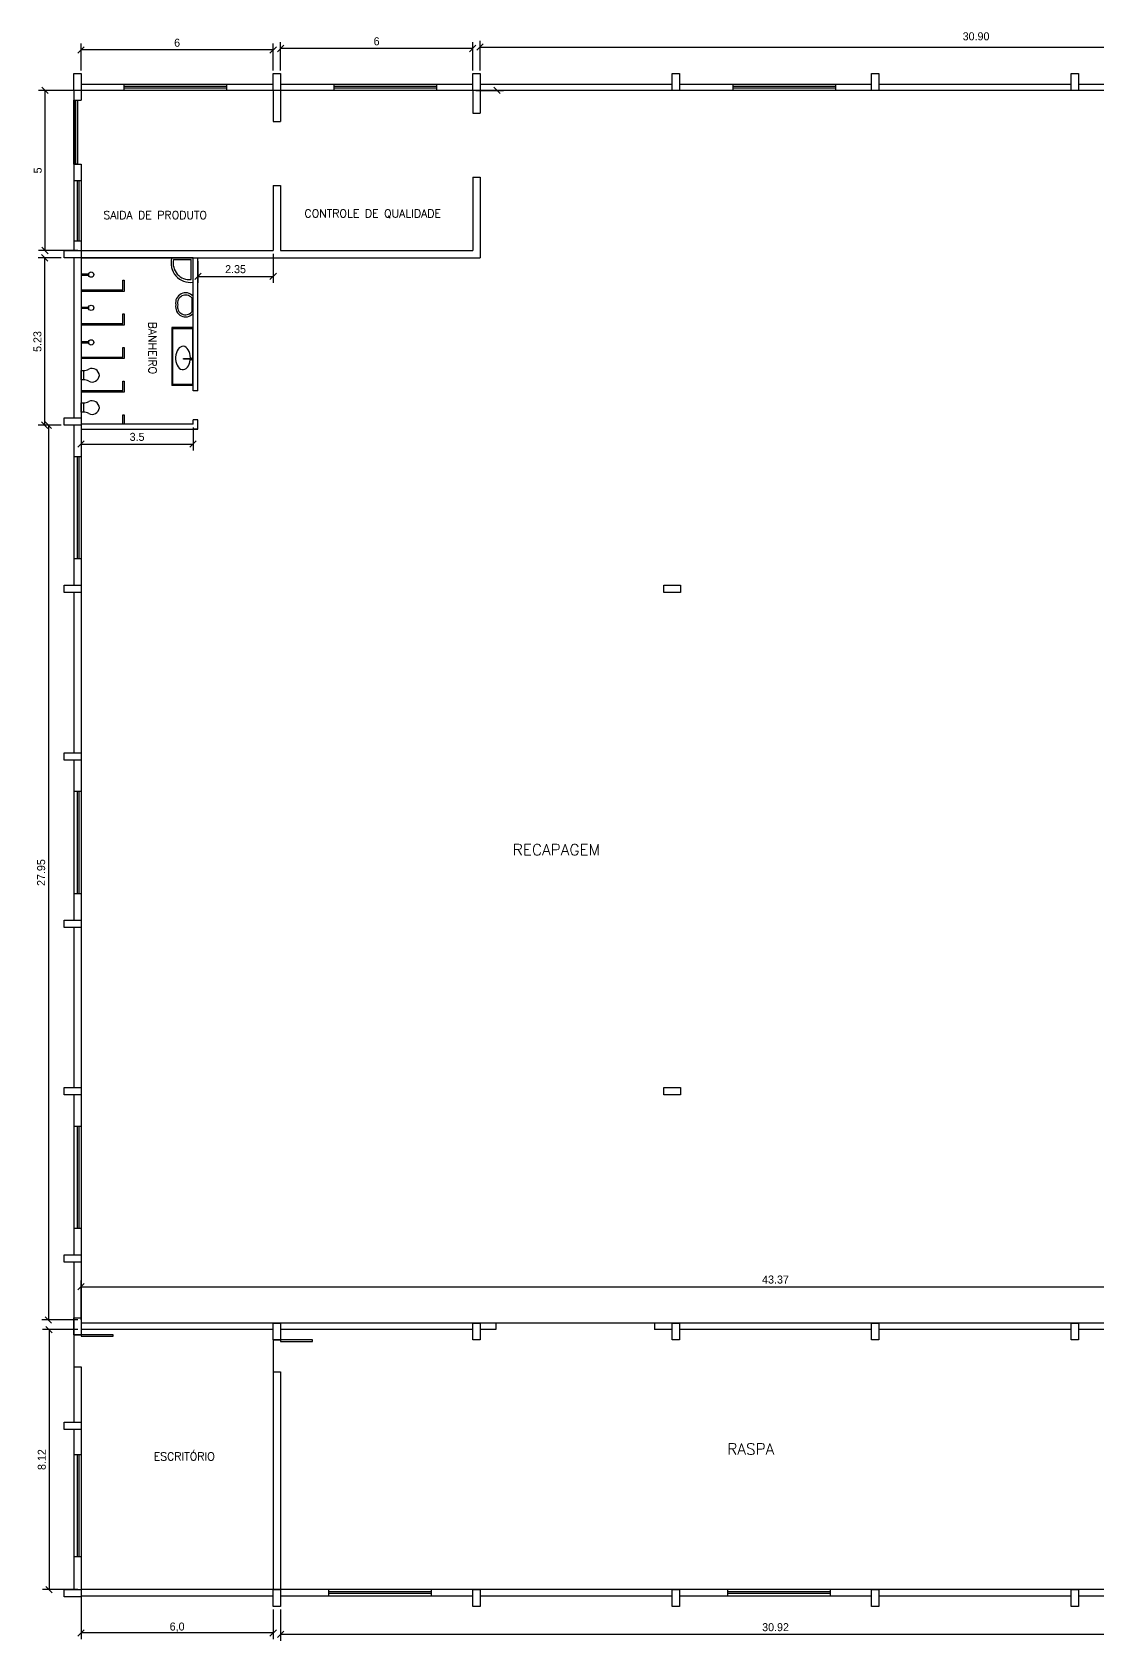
# Model space of a CAD drawing. Extents: x 196 to 487, y -28 to 149.
# Drawn here: x 196.2 to 229.5, y 12.4 to 62.6 of the extents above; entities that cross this region are included whole.
import ezdxf

# ---------------------------------------------------------------- set-up
doc = ezdxf.new("R2010")
doc.units = 0
doc.header["$MEASUREMENT"] = 0
doc.layers.get('0').update_dxf_attribs({"linetype": 'CONTINUOUS'})
doc.layers.get('DEFPOINTS').update_dxf_attribs({"linetype": 'CONTINUOUS'})
for name, color, linetype in [('_ARQ', 5, 'CONTINUOUS'), ('_ARQ-TEXTO', 4, 'CONTINUOUS'), ('_COTAS', 4, 'CONTINUOUS')]:
    doc.layers.add(name, color=color, linetype=linetype)
doc.styles.add('ROMANS', font='romans')
doc.dimstyles.new('LUMINOTECNICO', dxfattribs={"dimscale": 0, "dimtxt": 0.25, "dimasz": 0.2, "dimexe": 0.2, "dimexo": 0.1, "dimgap": 0.1, "dimtad": 1, "dimdsep": 46, "dimtxsty": 'Standard', "dimblk1": 'OBLIQUE', "dimblk2": 'OBLIQUE', "dimsah": 1, "dimcen": 0.2, "dimadec": 1, "dimazin": 0, "dimtfac": 1, "dimtmove": 0, "dimatfit": 3, "dimldrblk": 'OBLIQUE', "dimfxl": 1, "dimtolj": 1, "dimtzin": 0, "dimarcsym": 0})

# ---------------------------------------------------------------- blocks, each defined once
blk = doc.blocks.new('_OBLIQUE')
at = {"color": 0, "linetype": 'ByBlock'}
blk.add_line((-0.5, -0.5), (0.5, 0.5), dxfattribs=at)
blk = doc.blocks.new('*D9')
at = {"layer": '_COTAS', "color": 0, "linetype": 'Continuous', "lineweight": -2, "transparency": 16777216}
for p, q in [((203.997, 13.37), (203.997, 12.395)), ((234.913, 13.37), (234.913, 12.395)), ((234.913, 12.595), (203.997, 12.595))]:
    blk.add_line(p, q, dxfattribs=at)
at = {"layer": 'DEFPOINTS', "color": 0, "linetype": 'Continuous', "transparency": 16777216}
for p in [(203.997, 13.47), (234.913, 13.47), (203.997, 12.595)]:
    blk.add_point(p, dxfattribs=at)
at = {"layer": '_COTAS', "color": 0, "linetype": 'Continuous', "lineweight": -2, "transparency": 16777216, "xscale": 0.2, "yscale": 0.2, "zscale": 0.2, "rotation": 180}
blk.add_blockref('_OBLIQUE', (203.997, 12.595), dxfattribs=at)
at = {"layer": '_COTAS', "color": 0, "linetype": 'Continuous', "lineweight": -2, "transparency": 16777216, "xscale": 0.2, "yscale": 0.2, "zscale": 0.2}
blk.add_blockref('_OBLIQUE', (234.913, 12.595), dxfattribs=at)
at = {"layer": '_COTAS', "color": 0, "linetype": 'Continuous', "transparency": 16777216, "insert": (219.455, 12.82), "char_height": 0.25, "attachment_point": 5}
blk.add_mtext('\\A1;30.92', dxfattribs=at)
blk = doc.blocks.new('*D10')
at = {"layer": '_COTAS', "color": 0, "linetype": 'Continuous', "lineweight": -2, "transparency": 16777216}
for p, q in [((197.767, 22.419), (197.767, 23.655)), ((241.14, 22.443), (241.14, 23.655)), ((197.767, 23.455), (241.14, 23.455))]:
    blk.add_line(p, q, dxfattribs=at)
at = {"layer": 'DEFPOINTS', "color": 0, "linetype": 'Continuous', "transparency": 16777216}
for p in [(241.14, 23.455), (197.767, 22.319), (241.14, 22.343)]:
    blk.add_point(p, dxfattribs=at)
at = {"layer": '_COTAS', "color": 0, "linetype": 'Continuous', "lineweight": -2, "transparency": 16777216, "xscale": 0.2, "yscale": 0.2, "zscale": 0.2, "rotation": 180}
blk.add_blockref('_OBLIQUE', (197.767, 23.455), dxfattribs=at)
at = {"layer": '_COTAS', "color": 0, "linetype": 'Continuous', "lineweight": -2, "transparency": 16777216, "xscale": 0.2, "yscale": 0.2, "zscale": 0.2}
blk.add_blockref('_OBLIQUE', (241.14, 23.455), dxfattribs=at)
at = {"layer": '_COTAS', "color": 0, "linetype": 'Continuous', "transparency": 16777216, "insert": (219.454, 23.68), "char_height": 0.25, "attachment_point": 5}
blk.add_mtext('\\A1;43.37', dxfattribs=at)
blk = doc.blocks.new('*D11')
at = {"layer": '_COTAS', "color": 0, "linetype": 'Continuous', "lineweight": -2, "transparency": 16777216}
for p, q in [((203.997, 61.453), (203.997, 62.337)), ((209.997, 61.453), (209.997, 62.337)), ((209.997, 62.137), (203.997, 62.137))]:
    blk.add_line(p, q, dxfattribs=at)
at = {"layer": 'DEFPOINTS', "color": 0, "linetype": 'Continuous', "transparency": 16777216}
for p in [(203.997, 62.137), (203.997, 61.353), (209.997, 61.353)]:
    blk.add_point(p, dxfattribs=at)
at = {"layer": '_COTAS', "color": 0, "linetype": 'Continuous', "lineweight": -2, "transparency": 16777216, "xscale": 0.2, "yscale": 0.2, "zscale": 0.2, "rotation": 180}
blk.add_blockref('_OBLIQUE', (203.997, 62.137), dxfattribs=at)
at = {"layer": '_COTAS', "color": 0, "linetype": 'Continuous', "lineweight": -2, "transparency": 16777216, "xscale": 0.2, "yscale": 0.2, "zscale": 0.2}
blk.add_blockref('_OBLIQUE', (209.997, 62.137), dxfattribs=at)
at = {"layer": '_COTAS', "color": 0, "linetype": 'Continuous', "transparency": 16777216, "insert": (206.997, 62.362), "char_height": 0.25, "attachment_point": 5}
blk.add_mtext('\\A1;6', dxfattribs=at)
blk = doc.blocks.new('*D12')
at = {"layer": '_COTAS', "color": 0, "linetype": 'Continuous', "lineweight": -2, "transparency": 16777216}
for p, q in [((197.767, 61.453), (197.767, 62.291)), ((203.767, 62.091), (197.767, 62.091)), ((203.767, 61.453), (203.767, 62.291))]:
    blk.add_line(p, q, dxfattribs=at)
at = {"layer": 'DEFPOINTS', "color": 0, "linetype": 'Continuous', "transparency": 16777216}
for p in [(197.767, 62.091), (197.767, 61.353), (203.767, 61.353)]:
    blk.add_point(p, dxfattribs=at)
at = {"layer": '_COTAS', "color": 0, "linetype": 'Continuous', "lineweight": -2, "transparency": 16777216, "xscale": 0.2, "yscale": 0.2, "zscale": 0.2, "rotation": 180}
blk.add_blockref('_OBLIQUE', (197.767, 62.091), dxfattribs=at)
at = {"layer": '_COTAS', "color": 0, "linetype": 'Continuous', "lineweight": -2, "transparency": 16777216, "xscale": 0.2, "yscale": 0.2, "zscale": 0.2}
blk.add_blockref('_OBLIQUE', (203.767, 62.091), dxfattribs=at)
at = {"layer": '_COTAS', "color": 0, "linetype": 'Continuous', "transparency": 16777216, "insert": (200.767, 62.316), "char_height": 0.25, "attachment_point": 5}
blk.add_mtext('\\A1;6', dxfattribs=at)
blk = doc.blocks.new('*D13')
at = {"layer": '_COTAS', "color": 0, "linetype": 'Continuous', "lineweight": -2, "transparency": 16777216}
for p, q in [((197.667, 60.828), (196.439, 60.828)), ((196.639, 60.828), (196.639, 55.828)), ((197.667, 55.828), (196.439, 55.828))]:
    blk.add_line(p, q, dxfattribs=at)
at = {"layer": 'DEFPOINTS', "color": 0, "linetype": 'Continuous', "transparency": 16777216}
for p in [(197.767, 60.828), (196.639, 55.828), (197.767, 55.828)]:
    blk.add_point(p, dxfattribs=at)
at = {"layer": '_COTAS', "color": 0, "linetype": 'Continuous', "lineweight": -2, "transparency": 16777216, "xscale": 0.2, "yscale": 0.2, "zscale": 0.2}
for p, rotation in [((196.639, 60.828), 90), ((196.639, 55.828), 270)]:
    blk.add_blockref('_OBLIQUE', p, dxfattribs=dict(at, rotation=rotation))
at = {"layer": '_COTAS', "color": 0, "linetype": 'Continuous', "transparency": 16777216, "insert": (196.414, 58.328), "char_height": 0.25, "attachment_point": 5, "rotation": 90}
blk.add_mtext('\\A1;5', dxfattribs=at)
blk = doc.blocks.new('*D14')
at = {"layer": '_COTAS', "color": 0, "linetype": 'Continuous', "lineweight": -2, "transparency": 16777216}
for p, q in [((201.267, 50.299), (201.267, 49.579)), ((197.767, 50.149), (197.767, 49.579)), ((197.767, 49.779), (201.267, 49.779))]:
    blk.add_line(p, q, dxfattribs=at)
at = {"layer": 'DEFPOINTS', "color": 0, "linetype": 'Continuous', "transparency": 16777216}
for p in [(201.267, 50.399), (197.767, 50.249), (201.267, 49.779)]:
    blk.add_point(p, dxfattribs=at)
at = {"layer": '_COTAS', "color": 0, "linetype": 'Continuous', "lineweight": -2, "transparency": 16777216, "xscale": 0.2, "yscale": 0.2, "zscale": 0.2, "rotation": 180}
blk.add_blockref('_OBLIQUE', (197.767, 49.779), dxfattribs=at)
at = {"layer": '_COTAS', "color": 0, "linetype": 'Continuous', "lineweight": -2, "transparency": 16777216, "xscale": 0.2, "yscale": 0.2, "zscale": 0.2}
blk.add_blockref('_OBLIQUE', (201.267, 49.779), dxfattribs=at)
at = {"layer": '_COTAS', "color": 0, "linetype": 'Continuous', "transparency": 16777216, "insert": (199.517, 50.004), "char_height": 0.25, "attachment_point": 5}
blk.add_mtext('\\A1;3.5', dxfattribs=at)
blk = doc.blocks.new('*D15')
at = {"layer": '_COTAS', "color": 0, "linetype": 'Continuous', "lineweight": -2, "transparency": 16777216}
for p, q in [((197.143, 55.599), (196.43, 55.599)), ((196.63, 55.599), (196.63, 50.37)), ((197.143, 50.37), (196.43, 50.37))]:
    blk.add_line(p, q, dxfattribs=at)
at = {"layer": 'DEFPOINTS', "color": 0, "linetype": 'Continuous', "transparency": 16777216}
for p in [(197.243, 55.599), (196.63, 50.37), (197.243, 50.37)]:
    blk.add_point(p, dxfattribs=at)
at = {"layer": '_COTAS', "color": 0, "linetype": 'Continuous', "lineweight": -2, "transparency": 16777216, "xscale": 0.2, "yscale": 0.2, "zscale": 0.2}
for p, rotation in [((196.63, 55.599), 90), ((196.63, 50.37), 270)]:
    blk.add_blockref('_OBLIQUE', p, dxfattribs=dict(at, rotation=rotation))
at = {"layer": '_COTAS', "color": 0, "linetype": 'Continuous', "transparency": 16777216, "insert": (196.405, 52.984), "char_height": 0.25, "attachment_point": 5, "rotation": 90}
blk.add_mtext('\\A1;5.23', dxfattribs=at)
blk = doc.blocks.new('*D16')
at = {"layer": '_COTAS', "color": 0, "linetype": 'Continuous', "lineweight": -2, "transparency": 16777216}
for p, q in [((201.417, 55.499), (201.417, 54.818)), ((203.767, 55.728), (203.767, 54.818)), ((201.417, 55.018), (203.767, 55.018))]:
    blk.add_line(p, q, dxfattribs=at)
at = {"layer": 'DEFPOINTS', "color": 0, "linetype": 'Continuous', "transparency": 16777216}
for p in [(203.767, 55.828), (201.417, 55.599), (203.767, 55.018)]:
    blk.add_point(p, dxfattribs=at)
at = {"layer": '_COTAS', "color": 0, "linetype": 'Continuous', "lineweight": -2, "transparency": 16777216, "xscale": 0.2, "yscale": 0.2, "zscale": 0.2, "rotation": 180}
blk.add_blockref('_OBLIQUE', (201.417, 55.018), dxfattribs=at)
at = {"layer": '_COTAS', "color": 0, "linetype": 'Continuous', "lineweight": -2, "transparency": 16777216, "xscale": 0.2, "yscale": 0.2, "zscale": 0.2}
blk.add_blockref('_OBLIQUE', (203.767, 55.018), dxfattribs=at)
at = {"layer": '_COTAS', "color": 0, "linetype": 'Continuous', "transparency": 16777216, "insert": (202.592, 55.243), "char_height": 0.25, "attachment_point": 5}
blk.add_mtext('\\A1;2.35', dxfattribs=at)
blk = doc.blocks.new('*D17')
at = {"layer": '_COTAS', "color": 0, "linetype": 'Continuous', "lineweight": -2, "transparency": 16777216}
for p, q in [((197.143, 50.37), (196.547, 50.37)), ((196.747, 50.37), (196.747, 22.419)), ((197.667, 22.419), (196.547, 22.419))]:
    blk.add_line(p, q, dxfattribs=at)
at = {"layer": 'DEFPOINTS', "color": 0, "linetype": 'Continuous', "transparency": 16777216}
for p in [(197.243, 50.37), (196.747, 22.419), (197.767, 22.419)]:
    blk.add_point(p, dxfattribs=at)
at = {"layer": '_COTAS', "color": 0, "linetype": 'Continuous', "lineweight": -2, "transparency": 16777216, "xscale": 0.2, "yscale": 0.2, "zscale": 0.2}
for p, rotation in [((196.747, 50.37), 90), ((196.747, 22.419), 270)]:
    blk.add_blockref('_OBLIQUE', p, dxfattribs=dict(at, rotation=rotation))
at = {"layer": '_COTAS', "color": 0, "linetype": 'Continuous', "transparency": 16777216, "insert": (196.522, 36.394), "char_height": 0.25, "attachment_point": 5, "rotation": 90}
blk.add_mtext('\\A1;27.95', dxfattribs=at)
blk = doc.blocks.new('*D18')
at = {"layer": '_COTAS', "color": 0, "linetype": 'Continuous', "lineweight": -2, "transparency": 16777216}
for p, q in [((197.667, 22.119), (196.567, 22.119)), ((196.767, 22.119), (196.767, 13.994)), ((197.667, 13.994), (196.567, 13.994))]:
    blk.add_line(p, q, dxfattribs=at)
at = {"layer": 'DEFPOINTS', "color": 0, "linetype": 'Continuous', "transparency": 16777216}
for p in [(197.767, 22.119), (196.767, 13.994), (197.767, 13.994)]:
    blk.add_point(p, dxfattribs=at)
at = {"layer": '_COTAS', "color": 0, "linetype": 'Continuous', "lineweight": -2, "transparency": 16777216, "xscale": 0.2, "yscale": 0.2, "zscale": 0.2}
for p, rotation in [((196.767, 22.119), 90), ((196.767, 13.994), 270)]:
    blk.add_blockref('_OBLIQUE', p, dxfattribs=dict(at, rotation=rotation))
at = {"layer": '_COTAS', "color": 0, "linetype": 'Continuous', "transparency": 16777216, "insert": (196.542, 18.057), "char_height": 0.25, "attachment_point": 5, "rotation": 90}
blk.add_mtext('\\A1;8.12', dxfattribs=at)

msp = doc.modelspace()

# ---------------------------------------------------------------- linework, layer by layer
at = {"layer": '_ARQ', "linetype": 'Continuous'}
for p, q in [((210.226, 61.453), (210.226, 62.381)), ((234.913, 60.828), (197.767, 60.828)), ((197.767, 60.828), (197.767, 60.522)), ((203.767, 60.828), (203.767, 59.855)), ((203.997, 60.828), (203.997, 59.855)), ((209.997, 60.828), (209.997, 60.122)), ((210.097, 60.828), (210.959, 60.828)), ((210.226, 60.828), (210.226, 60.122)), ((197.538, 60.522), (197.767, 60.522)), ((197.578, 58.522), (197.578, 60.522)), ((197.603, 58.522), (197.603, 60.522)), ((203.767, 59.855), (203.997, 59.855)), ((209.997, 60.122), (210.226, 60.122)), ((197.538, 58.522), (197.767, 58.522)), ((197.767, 58.522), (197.767, 21.959)), ((203.767, 57.855), (203.767, 55.828)), ((203.767, 57.855), (203.997, 57.855)), ((203.997, 57.855), (203.997, 55.828)), ((209.997, 58.122), (209.997, 55.828)), ((209.997, 58.122), (210.226, 58.122)), ((210.226, 58.122), (210.226, 55.599)), ((197.767, 55.828), (203.767, 55.828)), ((203.997, 55.828), (209.997, 55.828)), ((197.767, 55.599), (210.226, 55.599)), ((200.655, 55.542), (201.208, 55.542)), ((201.208, 54.92), (201.208, 55.542)), ((201.417, 55.499), (201.417, 54.906)), ((201.222, 54.345), (201.222, 53.907)), ((200.968, 52.453), (201.165, 52.453)), ((200.968, 52.431), (200.968, 52.453)), ((201.164, 52.431), (200.968, 52.431)), ((201.178, 52.442), (201.163, 52.442)), ((201.178, 52.44), (201.163, 52.44)), ((201.178, 52.439), (201.163, 52.439)), ((201.172, 52.465), (201.183, 52.454)), ((201.172, 52.416), (201.183, 52.427)), ((201.173, 52.466), (201.184, 52.455)), ((201.173, 52.415), (201.184, 52.426)), ((201.174, 52.467), (201.185, 52.456)), ((201.174, 52.414), (201.185, 52.425)), ((201.198, 52.461), (201.198, 52.477)), ((201.198, 52.404), (201.198, 52.42)), ((201.199, 52.461), (201.199, 52.477)), ((201.199, 52.404), (201.199, 52.42)), ((201.2, 52.461), (201.2, 52.477)), ((201.2, 52.404), (201.2, 52.42)), ((201.213, 52.455), (201.224, 52.467)), ((201.213, 52.425), (201.224, 52.414)), ((201.214, 52.454), (201.225, 52.466)), ((201.214, 52.426), (201.225, 52.415)), ((201.215, 52.454), (201.226, 52.465)), ((201.215, 52.427), (201.226, 52.415)), ((201.22, 52.442), (201.235, 52.442)), ((201.22, 52.44), (201.235, 52.44)), ((201.22, 52.439), (201.235, 52.439)), ((201.267, 50.399), (201.267, 50.541)), ((201.417, 50.249), (201.417, 50.541)), ((210.724, 22.319), (210.724, 22.119)), ((215.677, 22.319), (215.677, 22.119)), ((197.538, 21.959), (197.767, 21.959)), ((203.767, 21.794), (203.767, 13.994)), ((203.767, 21.794), (203.997, 21.794)), ((197.538, 20.959), (197.767, 20.959)), ((197.767, 20.959), (197.767, 13.994)), ((203.767, 20.794), (203.997, 20.794)), ((203.997, 20.794), (203.997, 13.994)), ((203.767, 13.37), (203.767, 12.443))]:
    msp.add_line(p, q, dxfattribs=at)
at = {"layer": '_ARQ'}
for p, q in [((197.538, 60.828), (197.538, 55.828)), ((197.767, 61.028), (203.767, 61.028)), ((199.111, 60.828), (199.111, 61.031)), ((199.111, 60.966), (202.308, 60.966)), ((199.111, 60.913), (202.308, 60.913)), ((202.311, 61.031), (202.311, 60.828)), ((203.997, 61.028), (209.997, 61.028)), ((205.67, 60.825), (205.67, 61.028)), ((205.67, 60.963), (208.867, 60.963)), ((205.67, 60.91), (208.867, 60.91)), ((208.87, 61.028), (208.87, 60.825)), ((210.226, 61.028), (216.226, 61.028)), ((216.455, 61.028), (222.455, 61.028)), ((218.128, 60.825), (218.128, 61.028)), ((218.128, 60.963), (221.325, 60.963)), ((218.128, 60.91), (221.325, 60.91)), ((221.328, 61.028), (221.328, 60.825)), ((222.684, 61.028), (228.684, 61.028)), ((228.913, 61.028), (234.913, 61.028)), ((197.565, 58.015), (197.767, 58.015)), ((197.649, 58.015), (197.649, 56.124)), ((197.702, 58.015), (197.702, 56.124)), ((197.767, 56.121), (197.565, 56.121)), ((197.538, 55.599), (197.538, 50.599)), ((197.767, 55.599), (197.767, 47.249)), ((201.267, 55.599), (197.767, 55.599)), ((201.267, 51.441), (201.267, 55.599)), ((201.417, 51.441), (201.417, 55.599)), ((197.767, 55.099), (197.997, 55.099)), ((197.997, 55.049), (197.773, 55.049)), ((197.997, 55.099), (197.997, 55.049)), ((199.067, 54.599), (199.067, 54.899)), ((199.067, 54.899), (199.117, 54.899)), ((199.117, 54.899), (199.117, 54.549)), ((197.767, 54.599), (199.067, 54.599)), ((199.117, 54.549), (197.767, 54.549)), ((197.767, 54.061), (197.997, 54.061)), ((197.997, 54.011), (197.773, 54.011)), ((197.997, 54.061), (197.997, 54.011)), ((199.067, 53.849), (199.117, 53.849)), ((199.067, 53.549), (199.067, 53.849)), ((199.117, 53.849), (199.117, 53.499)), ((197.767, 53.549), (199.067, 53.549)), ((199.117, 53.499), (197.767, 53.499)), ((200.607, 53.424), (200.607, 51.607)), ((201.267, 53.424), (200.607, 53.424)), ((197.767, 52.981), (197.997, 52.981)), ((197.997, 52.931), (197.773, 52.931)), ((197.997, 52.981), (197.997, 52.931)), ((199.067, 52.799), (199.117, 52.799)), ((199.067, 52.499), (199.067, 52.799)), ((199.117, 52.799), (199.117, 52.449)), ((197.767, 52.499), (199.067, 52.499)), ((199.117, 52.449), (197.767, 52.449)), ((197.767, 51.449), (199.067, 51.449)), ((199.117, 51.399), (197.767, 51.399)), ((199.067, 51.449), (199.067, 51.749)), ((199.067, 51.749), (199.117, 51.749)), ((199.117, 51.749), (199.117, 51.399)), ((201.267, 51.607), (200.607, 51.607)), ((201.417, 51.441), (201.267, 51.441)), ((197.538, 50.37), (197.538, 45.37)), ((201.267, 50.399), (197.767, 50.399)), ((199.067, 50.699), (199.117, 50.699)), ((199.067, 50.399), (199.067, 50.699)), ((199.117, 50.699), (199.117, 50.399)), ((201.417, 50.541), (201.267, 50.541)), ((197.767, 50.249), (201.417, 50.249)), ((201.417, 50.249), (201.267, 50.249)), ((197.565, 49.393), (197.767, 49.393)), ((197.649, 49.393), (197.649, 46.196)), ((197.702, 49.393), (197.702, 46.196)), ((197.767, 46.193), (197.565, 46.193)), ((197.538, 45.14), (197.538, 40.14)), ((197.538, 39.911), (197.538, 34.911)), ((197.565, 38.935), (197.767, 38.935)), ((197.649, 38.935), (197.649, 35.737)), ((197.702, 38.935), (197.702, 35.737)), ((197.767, 35.735), (197.565, 35.735)), ((197.538, 34.682), (197.538, 29.682)), ((197.538, 29.453), (197.538, 24.453)), ((197.565, 28.476), (197.767, 28.476)), ((197.649, 28.476), (197.649, 25.279)), ((197.702, 28.476), (197.702, 25.279)), ((197.767, 25.276), (197.565, 25.276)), ((197.538, 24.224), (197.538, 19.224)), ((241.14, 22.319), (197.767, 22.319)), ((203.767, 22.119), (197.767, 22.119)), ((209.997, 22.119), (203.997, 22.119)), ((210.724, 22.119), (210.226, 22.119)), ((216.226, 22.119), (215.677, 22.119)), ((222.455, 22.119), (216.455, 22.119)), ((228.684, 22.119), (222.684, 22.119)), ((234.913, 22.119), (228.913, 22.119)), ((197.538, 18.994), (197.538, 13.994)), ((197.565, 18.215), (197.767, 18.215)), ((197.649, 18.215), (197.649, 15.018)), ((197.702, 18.215), (197.702, 15.018)), ((197.767, 15.015), (197.565, 15.015)), ((250.943, 13.994), (197.767, 13.994)), ((203.767, 13.794), (197.767, 13.794)), ((209.997, 13.794), (203.997, 13.794)), ((205.502, 13.794), (205.502, 13.997)), ((205.502, 13.932), (208.7, 13.932)), ((205.502, 13.879), (208.7, 13.879)), ((208.702, 13.997), (208.702, 13.794)), ((216.226, 13.794), (210.226, 13.794)), ((222.455, 13.794), (216.455, 13.794)), ((217.961, 13.794), (217.961, 13.997)), ((217.961, 13.932), (221.158, 13.932)), ((217.961, 13.879), (221.158, 13.879)), ((221.161, 13.997), (221.161, 13.794)), ((228.684, 13.794), (222.684, 13.794)), ((234.913, 13.794), (228.913, 13.794))]:
    msp.add_line(p, q, dxfattribs=at)
for points in [[(197.767, 61.353), (197.767, 60.828), (197.538, 60.828), (197.538, 61.353)], [(203.997, 61.353), (203.997, 60.828), (203.767, 60.828), (203.767, 61.353)], [(210.226, 61.353), (210.226, 60.828), (209.997, 60.828), (209.997, 61.353)], [(216.455, 61.353), (216.455, 60.828), (216.226, 60.828), (216.226, 61.353)], [(222.684, 61.353), (222.684, 60.828), (222.455, 60.828), (222.455, 61.353)], [(228.913, 61.353), (228.913, 60.828), (228.684, 60.828), (228.684, 61.353)], [(197.243, 55.828), (197.767, 55.828), (197.767, 55.599), (197.243, 55.599)], [(197.84, 52.078), (197.84, 51.783), (197.767, 51.783), (197.767, 52.078)], [(197.84, 51.067), (197.84, 50.772), (197.767, 50.772), (197.767, 51.067)], [(197.243, 50.599), (197.767, 50.599), (197.767, 50.37), (197.243, 50.37)], [(197.243, 45.37), (197.767, 45.37), (197.767, 45.14), (197.243, 45.14)], [(215.964, 45.37), (216.488, 45.37), (216.488, 45.14), (215.964, 45.14)], [(197.243, 40.14), (197.767, 40.14), (197.767, 39.911), (197.243, 39.911)], [(197.243, 34.911), (197.767, 34.911), (197.767, 34.682), (197.243, 34.682)], [(197.243, 29.682), (197.767, 29.682), (197.767, 29.453), (197.243, 29.453)], [(215.964, 29.682), (216.488, 29.682), (216.488, 29.453), (215.964, 29.453)], [(197.243, 24.453), (197.767, 24.453), (197.767, 24.224), (197.243, 24.224)], [(197.767, 22.483), (197.767, 21.959), (197.538, 21.959), (197.538, 22.483)], [(203.997, 22.319), (203.997, 21.794), (203.767, 21.794), (203.767, 22.319)], [(210.226, 22.319), (210.226, 21.794), (209.997, 21.794), (209.997, 22.319)], [(216.455, 22.319), (216.455, 21.794), (216.226, 21.794), (216.226, 22.319)], [(222.684, 22.319), (222.684, 21.794), (222.455, 21.794), (222.455, 22.319)], [(228.913, 22.319), (228.913, 21.794), (228.684, 21.794), (228.684, 22.319)], [(197.243, 19.224), (197.767, 19.224), (197.767, 18.994), (197.243, 18.994)], [(197.243, 13.994), (197.767, 13.994), (197.767, 13.765), (197.243, 13.765)], [(203.997, 13.994), (203.997, 13.47), (203.767, 13.47), (203.767, 13.994)], [(210.226, 13.994), (210.226, 13.47), (209.997, 13.47), (209.997, 13.994)], [(216.455, 13.994), (216.455, 13.47), (216.226, 13.47), (216.226, 13.994)], [(222.684, 13.994), (222.684, 13.47), (222.455, 13.47), (222.455, 13.994)], [(228.913, 13.994), (228.913, 13.47), (228.684, 13.47), (228.684, 13.994)]]:
    msp.add_lwpolyline(points, close=True, dxfattribs=at)
at = {"layer": '_ARQ', "linetype": 'Continuous'}
for points in [[(197.538, 60.522), (197.653, 60.522), (197.653, 58.522), (197.538, 58.522)], [(200.637, 53.392), (201.247, 53.392), (201.247, 51.638), (200.637, 51.638)], [(198.767, 21.959), (197.767, 21.959), (197.767, 21.909), (198.767, 21.909)], [(204.997, 21.794), (203.997, 21.794), (203.997, 21.744), (204.997, 21.744)]]:
    msp.add_lwpolyline(points, close=True, dxfattribs=at)
at = {"layer": '_ARQ'}
for centre in [(198.081, 55.074), (198.081, 54.036), (198.081, 52.956)]:
    msp.add_circle(centre, 0.0841, dxfattribs=at)
at = {"layer": '_ARQ', "linetype": 'Continuous'}
for radius in [0.0363, 0.0206]:
    msp.add_circle((201.199, 52.44), radius, dxfattribs=at)
for centre, radius, start, end in [((201.172, 55.428), 0.596, 163.3317, 279.2567), ((201.157, 55.432), 0.514, 167.6282, 275.6183)]:
    msp.add_arc(centre, radius, start, end, dxfattribs=at)
at = {"layer": '_ARQ'}
for centre, radius, start, end in [((201.031, 54.197), 0.311, 40.5713, 192.607), ((201.031, 54.181), 0.252, 40.5713, 192.607), ((201.031, 54.062), 0.311, 167.4754, 319.5111), ((201.031, 54.071), 0.252, 167.4754, 319.5111), ((197.864, 52.342), 0.265, 264.7974, 302.622), ((197.864, 51.519), 0.265, 57.378, 95.2026), ((198.108, 51.911), 0.231, 2.7533, 115.848), ((198.108, 51.952), 0.233, 244.4474, 352.0129), ((197.864, 51.332), 0.265, 264.7974, 302.622), ((197.864, 50.508), 0.265, 57.378, 95.2026), ((198.108, 50.9), 0.231, 2.7533, 115.848), ((198.108, 50.942), 0.233, 244.4474, 352.0129)]:
    msp.add_arc(centre, radius, start, end, dxfattribs=at)
at = {"layer": '_ARQ', "linetype": 'Continuous'}
msp.add_ellipse((200.95, 52.47), major_axis=(0, -0.364), ratio=0.6369, start_param=1.574969, end_param=7.687357, dxfattribs=at)
at = {"layer": '_COTAS', "linetype": 'Continuous'}
for p, q in [((210.226, 62.181), (241.14, 62.181)), ((197.767, 13.894), (197.767, 12.443)), ((203.767, 12.643), (197.767, 12.643))]:
    msp.add_line(p, q, dxfattribs=at)

# ---------------------------------------------------------------- block references
at = {"layer": '_ARQ', "linetype": 'Continuous', "xscale": 0.2, "yscale": 0.2, "zscale": 0.2}
for p, rotation in [((210.226, 62.181), 180), ((210.759, 60.828), 90), ((197.767, 12.643), 180)]:
    msp.add_blockref('_OBLIQUE', p, dxfattribs=dict(at, rotation=rotation))
msp.add_blockref('_OBLIQUE', (203.767, 12.643), dxfattribs=at)

# ---------------------------------------------------------------- texts
at = {"layer": '_ARQ-TEXTO', "style": 'ROMANS'}
for s, height, p in [('SAIDA DE PRODUTO', 0.25, (198.465, 56.809)), ('CONTROLE DE QUALIDADE', 0.25, (204.744, 56.86)), ('RECAPAGEM', 0.35, (211.248, 36.933)), ('ESCRITÓRIO', 0.25, (200.036, 18.03)), ('RASPA', 0.35, (217.947, 18.212))]:
    msp.add_text(s, height=height, dxfattribs=at).set_placement(p)
msp.add_text('BANHEIRO', height=0.25, rotation=270, dxfattribs=at).set_placement((199.878, 53.604))
at = {"layer": '_COTAS', "linetype": 'Continuous', "char_height": 0.25, "attachment_point": 5}
for s, insert in [('30.90', (225.717, 62.517)), ('6,0', (200.767, 12.818))]:
    msp.add_mtext(s, dxfattribs=dict(at, insert=insert))

# ---------------------------------------------------------------- dimensions: what is measured, and where the dimension line sits
at = {"layer": '_COTAS', "linetype": 'Continuous'}
for base, p1, p2, picture, middle in [((197.767, 62.091), (203.767, 61.353), (197.767, 61.353), '*D12', (200.767, 62.316)), ((203.997, 62.137), (209.997, 61.353), (203.997, 61.353), '*D11', (206.997, 62.362)), ((203.767, 55.018), (201.417, 55.599), (203.767, 55.828), '*D16', (202.592, 55.243)), ((201.267, 49.779), (197.767, 50.249), (201.267, 50.399), '*D14', (199.517, 50.004)), ((241.14, 23.455), (197.767, 22.319), (241.14, 22.343), '*D10', (219.454, 23.68)), ((203.997, 12.595), (234.913, 13.47), (203.997, 13.47), '*D9', (219.455, 12.82))]:
    dim = msp.add_linear_dim(base=base, p1=p1, p2=p2, dimstyle='LUMINOTECNICO', override={"dimscale": 1}, dxfattribs=at)
    dim.commit()
    dim.dimension.update_dxf_attribs({"geometry": picture, "text_midpoint": middle})
for base, p1, p2, picture, middle in [((196.639, 55.828), (197.767, 60.828), (197.767, 55.828), '*D13', (196.414, 58.328)), ((196.63, 50.37), (197.243, 55.599), (197.243, 50.37), '*D15', (196.405, 52.984)), ((196.747, 22.419), (197.243, 50.37), (197.767, 22.419), '*D17', (196.522, 36.394)), ((196.7665, 13.9944), (197.7674, 22.1189), (197.7674, 13.9944), '*D18', (196.5415, 18.0567))]:
    dim = msp.add_linear_dim(base=base, p1=p1, p2=p2, angle=90, dimstyle='LUMINOTECNICO', override={"dimscale": 1}, dxfattribs=at)
    dim.commit()
    dim.dimension.update_dxf_attribs({"geometry": picture, "text_midpoint": middle})

doc.saveas('drawing.dxf')
